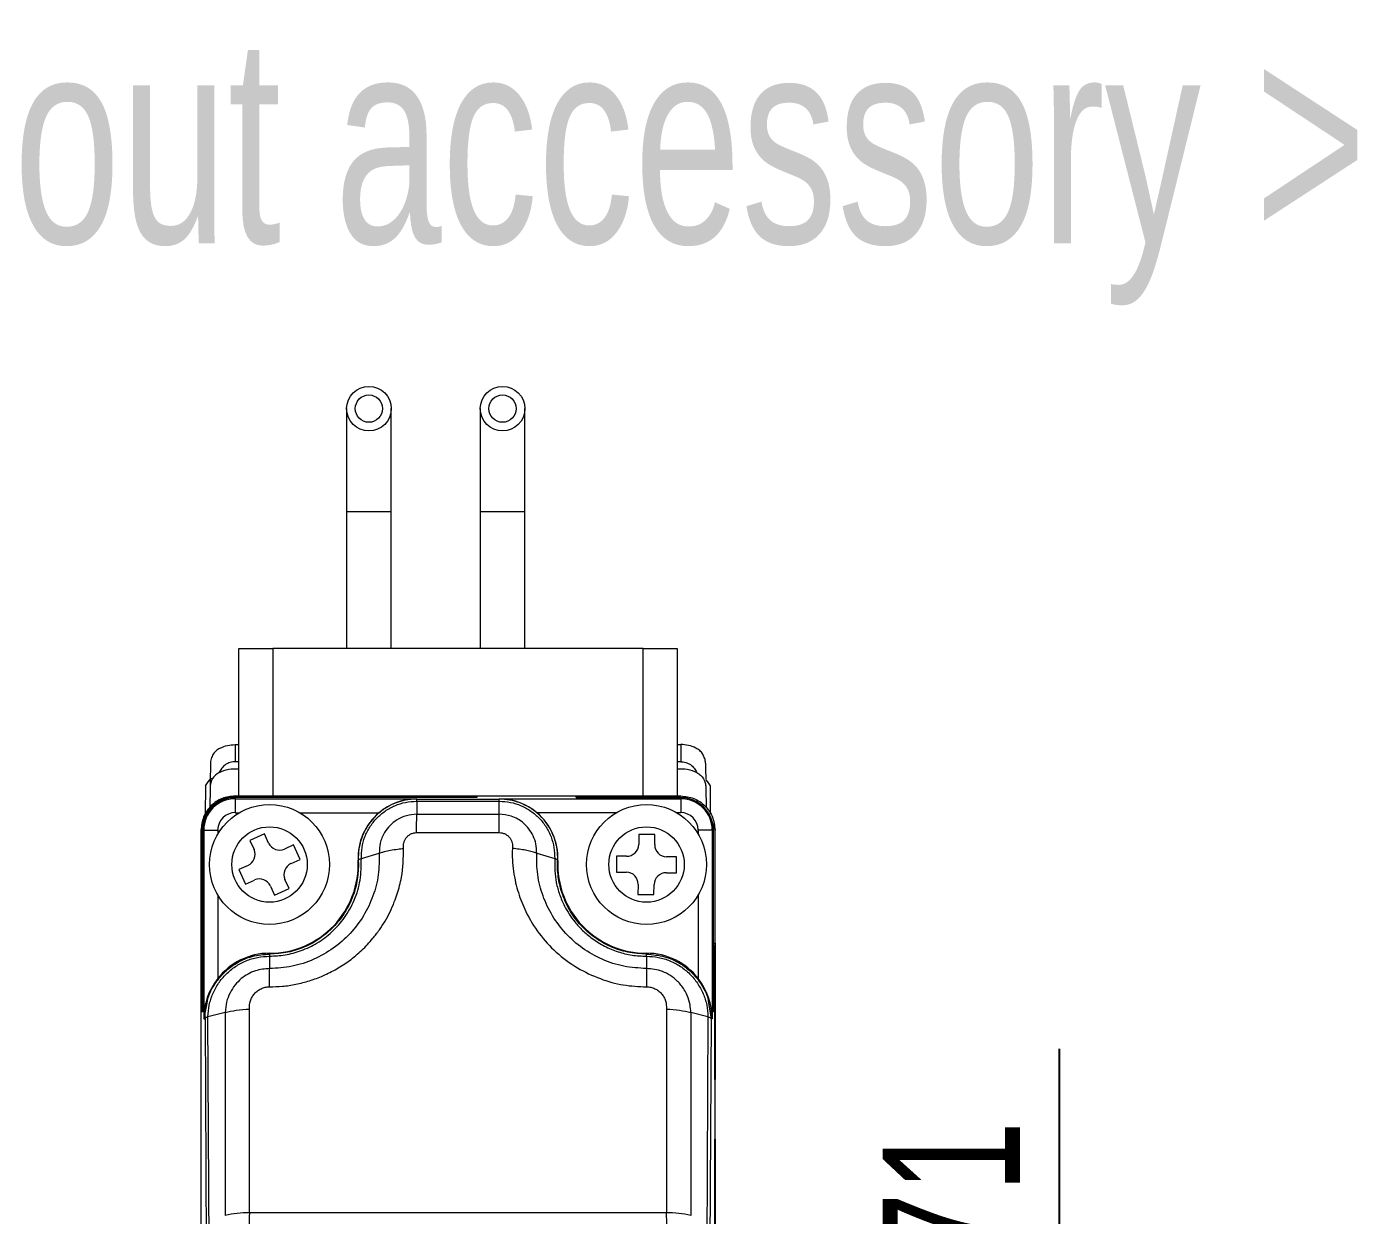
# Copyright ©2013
# Model space of a CAD drawing. Header units: inches. Extents: x 0.2 to 16.3, y 0.2 to 11.5.
# Drawn here: x 1.726 to 3.255, y 3.883 to 5.249 of the extents above; entities that cross this region are included whole.
import ezdxf

# ---------------------------------------------------------------- set-up
doc = ezdxf.new("R2010")
doc.units = ezdxf.units.IN
doc.header["$MEASUREMENT"] = 0
doc.linetypes.add('CENTERX2', pattern=[0.8, 0.5, -0.1, 0.1, -0.1])
doc.layers.add('CENTER_LINE', color=7, linetype='CENTERX2')
doc.styles.add('SLDTEXTSTYLE0', font='TXT', dxfattribs={"width": 0.7})
doc.dimstyles.new('SLDDIMSTYLE2', dxfattribs={"dimtxt": 0.15748, "dimasz": 0.13, "dimexe": 0, "dimexo": 0.0625, "dimgap": 0.03937, "dimtad": 1, "dimdec": 3, "dimrnd": 1e-09, "dimdsep": 46, "dimtxsty": 'SLDTEXTSTYLE0', "dimsah": 1, "dimcen": 0.09, "dimadec": 0, "dimazin": 2, "dimtfac": 1, "dimtdec": 3, "dimtofl": 0, "dimtmove": 0, "dimatfit": 3, "dimfxl": 1, "dimfrac": 2, "dimtolj": 1, "dimtzin": 12, "dimarcsym": 0})

# ---------------------------------------------------------------- blocks, each defined once
blk = doc.blocks.new('_D_26')
at = {"layer": 'CENTER_LINE'}
for p, q in [((2.9124, 3.5744), (2.9124, 4.1057)), ((2.556, 3.5744), (2.9517, 3.5744)), ((2.9124, 3.2038), (2.9124, 3.5744)), ((2.5166, 3.2038), (2.9517, 3.2038))]:
    blk.add_line(p, q, dxfattribs=at)
for points in [[(2.9124, 3.5744), (2.8924, 3.4444), (2.9324, 3.4444)], [(2.9124, 3.2038), (2.9324, 3.3338), (2.8924, 3.3338)]]:
    blk.add_solid(points, dxfattribs=at)
at = {"layer": 'CENTER_LINE', "insert": (2.7094, 3.6228), "char_height": 0.15748, "attachment_point": 1, "rotation": 90, "style": 'SLDTEXTSTYLE0'}
blk.add_mtext('0.371', dxfattribs=at)

msp = doc.modelspace()

# ---------------------------------------------------------------- linework, layer by layer
at = {"color": 7, "linetype": 'Continuous', "lineweight": 18}
for p, q in [((2.0934, 4.8099), (2.0934, 4.6918)), ((2.1445, 4.6918), (2.1445, 4.8099)), ((2.2469, 4.8099), (2.2469, 4.6918)), ((2.2981, 4.6918), (2.2981, 4.8099)), ((2.0934, 4.6918), (2.0934, 4.5343)), ((2.1445, 4.5343), (2.1445, 4.6918)), ((2.2469, 4.6918), (2.2469, 4.5343)), ((2.2981, 4.5343), (2.2981, 4.6918)), ((1.9694, 4.365), (1.9694, 4.5343)), ((2.0087, 4.5343), (2.0087, 4.365)), ((2.4339, 4.5343), (2.0087, 4.5343)), ((2.4339, 4.365), (2.4339, 4.5343)), ((2.4733, 4.5343), (2.4733, 4.365)), ((1.9654, 4.4241), (1.9654, 4.4044)), ((1.9654, 4.4241), (1.9694, 4.4241)), ((2.4733, 4.4241), (2.4772, 4.4241)), ((2.4772, 4.4241), (2.4772, 4.4044)), ((1.9694, 4.4044), (1.9654, 4.4044)), ((2.4772, 4.4044), (2.4733, 4.4044)), ((1.9313, 4.3768), (1.931, 4.3437)), ((1.9365, 4.3749), (1.9361, 4.3513)), ((1.9367, 4.3847), (1.9365, 4.3749)), ((1.9393, 4.3847), (1.9367, 4.3847)), ((2.5061, 4.3749), (2.5065, 4.3513)), ((2.5116, 4.3437), (2.5113, 4.3768)), ((1.9654, 4.365), (2.0835, 4.365)), ((2.0894, 4.3641), (1.9654, 4.3641)), ((1.9654, 4.3631), (1.9654, 4.3618)), ((2.243, 4.3631), (1.9654, 4.3631)), ((1.9654, 4.3618), (2.1739, 4.3618)), ((1.9654, 4.3618), (1.9654, 4.3458)), ((2.0835, 4.3641), (2.0835, 4.365)), ((2.0835, 4.365), (2.3473, 4.365)), ((2.0894, 4.3644), (2.0894, 4.3641)), ((2.243, 4.3644), (2.0894, 4.3644)), ((2.1739, 4.3614), (2.1739, 4.3618)), ((2.1739, 4.3614), (2.2687, 4.3614)), ((2.1739, 4.359), (2.1739, 4.344)), ((2.1739, 4.359), (2.2687, 4.359)), ((2.243, 4.3647), (2.243, 4.3631)), ((2.3571, 4.3647), (2.243, 4.3647)), ((2.2687, 4.3614), (2.2687, 4.3618)), ((2.2687, 4.3618), (2.4772, 4.3618)), ((2.2687, 4.344), (2.2687, 4.359)), ((2.3473, 4.365), (2.4772, 4.365)), ((2.3473, 4.365), (2.3473, 4.3647)), ((2.3571, 4.3631), (2.3571, 4.3647)), ((2.4772, 4.3632), (2.3571, 4.3632)), ((2.3571, 4.3631), (2.4772, 4.3631)), ((2.4772, 4.3631), (2.4772, 4.3618)), ((2.4772, 4.3618), (2.4772, 4.3458)), ((1.9654, 4.3458), (1.9701, 4.3458)), ((2.0395, 4.3458), (2.1306, 4.3458)), ((2.1739, 4.344), (2.2687, 4.344)), ((2.4032, 4.3458), (2.312, 4.3458)), ((2.4772, 4.3458), (2.4726, 4.3458)), ((1.926, 4.3257), (1.926, 4.2115)), ((1.927, 4.2018), (1.927, 4.3257)), ((1.928, 4.1169), (1.928, 4.3257)), ((1.928, 4.3257), (1.9292, 4.3257)), ((1.9292, 4.3257), (1.9292, 4.1091)), ((1.9292, 4.3257), (1.9453, 4.3257)), ((1.9453, 4.3257), (1.9453, 4.321)), ((1.9991, 4.3215), (1.9823, 4.314)), ((1.9823, 4.314), (1.987, 4.3035)), ((2.0038, 4.311), (1.9991, 4.3215)), ((2.1738, 4.323), (2.2688, 4.323)), ((2.4292, 4.3209), (2.429, 4.3094)), ((2.4476, 4.3206), (2.4292, 4.3209)), ((2.4474, 4.3091), (2.4476, 4.3206)), ((2.5134, 4.3257), (2.4974, 4.3257)), ((2.4974, 4.3257), (2.4974, 4.321)), ((2.5134, 4.3257), (2.5134, 4.1091)), ((2.5147, 4.3257), (2.5134, 4.3257)), ((2.5147, 4.1169), (2.5147, 4.3257)), ((2.5148, 4.1939), (2.5148, 4.3257)), ((2.5166, 4.1958), (2.5166, 4.3257)), ((2.0325, 4.3088), (2.022, 4.3041)), ((2.04, 4.292), (2.0325, 4.3088)), ((2.1103, 4.2931), (2.1309, 4.2994)), ((2.3118, 4.2994), (2.3324, 4.2931)), ((1.9801, 4.2853), (1.9696, 4.2806)), ((2.0295, 4.2873), (2.04, 4.292)), ((2.1066, 4.291), (2.1068, 4.2911)), ((2.1068, 4.2942), (2.1068, 4.2911)), ((2.1068, 4.2911), (2.107, 4.2863)), ((2.3358, 4.2911), (2.3361, 4.291)), ((2.4035, 4.296), (2.4033, 4.2776)), ((2.415, 4.2958), (2.4035, 4.296)), ((2.4724, 4.295), (2.461, 4.2951)), ((2.4722, 4.2766), (2.4724, 4.295)), ((1.9696, 4.2806), (1.9771, 4.2638)), ((1.9771, 4.2638), (1.9876, 4.2685)), ((2.0272, 4.2586), (2.0225, 4.2691)), ((2.4033, 4.2776), (2.4148, 4.2775)), ((2.4607, 4.2768), (2.4722, 4.2766)), ((1.9453, 4.2516), (1.9453, 4.1552)), ((2.0058, 4.2616), (2.0105, 4.2511)), ((2.0105, 4.2511), (2.0272, 4.2586)), ((2.4283, 4.2635), (2.4281, 4.252)), ((2.4281, 4.252), (2.4465, 4.2517)), ((2.4465, 4.2517), (2.4467, 4.2632)), ((2.4974, 4.2516), (2.4974, 4.1552)), ((1.926, 4.2115), (1.927, 4.2115)), ((1.926, 4.2115), (1.926, 3.7745)), ((1.9268, 4.1169), (1.9268, 4.2018)), ((1.927, 4.2018), (1.9268, 4.2018)), ((2.5148, 4.1958), (2.5166, 4.1958)), ((2.5158, 4.1939), (2.5148, 4.1939)), ((2.5158, 4.1169), (2.5158, 4.1939)), ((2.5166, 4.1958), (2.5166, 4.0394)), ((2.0048, 4.1834), (2.0048, 4.1844)), ((2.0048, 4.181), (2.0048, 4.1668)), ((2.4379, 4.1844), (2.4379, 4.1834)), ((2.4379, 4.181), (2.4379, 4.1668)), ((1.9264, 3.3808), (1.9264, 4.1169)), ((1.928, 4.1169), (1.9264, 4.1169)), ((1.9539, 4.1163), (1.9341, 4.1112)), ((1.9539, 4.1163), (1.9539, 3.8833)), ((1.9817, 3.8863), (1.9817, 4.1203)), ((2.4609, 4.1203), (2.4609, 3.8863)), ((2.4888, 4.1163), (2.4888, 3.8833)), ((2.5085, 4.1112), (2.4888, 4.1163)), ((2.5164, 4.1169), (2.5147, 4.1169)), ((2.5164, 4.0394), (2.5164, 4.1169)), ((1.9292, 4.1091), (1.9307, 4.1091)), ((1.9307, 4.1091), (1.9322, 3.792)), ((1.9356, 3.7942), (1.9341, 4.1112)), ((2.5085, 4.1112), (2.507, 3.7942)), ((2.512, 4.1091), (2.5105, 3.792)), ((2.5134, 4.1091), (2.512, 4.1091)), ((2.5164, 4.0394), (2.5166, 4.0394)), ((2.5166, 3.9709), (2.5166, 4.0394)), ((2.5166, 3.9709), (2.5164, 3.9709)), ((2.5164, 3.3808), (2.5164, 3.9709)), ((2.5166, 3.9709), (2.5166, 3.7745)), ((2.4609, 3.8863), (1.9817, 3.8863))]:
    msp.add_line(p, q, dxfattribs=at)
at = {"color": 8, "linetype": 'Continuous', "lineweight": 18}
for p, q in [((2.0934, 4.6918), (2.1445, 4.6918)), ((2.2469, 4.6918), (2.2981, 4.6918)), ((2.4772, 4.3631), (2.4772, 4.3632)), ((1.928, 4.3256), (1.927, 4.3257)), ((2.5092, 4.1269), (2.512, 4.1091))]:
    msp.add_line(p, q, dxfattribs=at)
at = {"color": 7, "linetype": 'Continuous', "lineweight": 18, "flags": 128}
for points in [[(1.9313, 4.3768), (1.9342, 4.3811), (1.9367, 4.3841)], [(2.5113, 4.3768), (2.5085, 4.3811), (2.506, 4.3841)]]:
    msp.add_lwpolyline(points, dxfattribs=at)
at = {"color": 7, "linetype": 'Continuous', "lineweight": 18}
for centre, radius in [((2.119, 4.8099), 0.0256), ((2.2725, 4.8099), 0.0256), ((2.119, 4.8099), 0.0157), ((2.2725, 4.8099), 0.0157), ((2.0048, 4.2863), 0.0689), ((2.4379, 4.2863), 0.0689), ((2.0048, 4.2863), 0.0433), ((2.4379, 4.2863), 0.0433)]:
    msp.add_circle(centre, radius, dxfattribs=at)
for centre, radius, start, end in [((2.4772, 4.3847), 0.0394, 63.6986, 90), ((1.9562, 4.3746), 0.0197, 117.8883, 179), ((1.9654, 4.3257), 0.0374, 90, 180), ((1.9654, 4.3257), 0.0362, 90, 180), ((2.4772, 4.3257), 0.0374, 0, 90), ((2.4772, 4.3257), 0.0362, 0, 90), ((1.9654, 4.3257), 0.0202, 90, 180), ((2.1739, 4.2942), 0.0674, 129.9741, 182.6659), ((2.2687, 4.2942), 0.0674, 357.3341, 50.0259), ((2.4772, 4.3257), 0.0202, 0, 90), ((1.9744, 4.2979), 0.0138, 294.1047, 24.1047), ((2.0164, 4.3166), 0.0138, 204.1047, 294.1047), ((2.4152, 4.3096), 0.0138, 269.1229, 359.1229), ((2.4612, 4.3089), 0.0138, 179.1229, 269.1229), ((2.0048, 4.2863), 0.1019, 270, 2.6659), ((2.0351, 4.2747), 0.0138, 114.1047, 204.1047), ((2.4379, 4.2863), 0.1019, 177.3341, 270), ((1.9932, 4.256), 0.0138, 24.1047, 114.1047), ((2.4145, 4.2637), 0.0138, 359.1229, 89.1229), ((2.4605, 4.263), 0.0138, 89.1229, 179.1229), ((2.0048, 4.1091), 0.0753, 90, 142.2583), ((2.4379, 4.1091), 0.0753, 37.7417, 90), ((1.9801, 3.7697), 0.1165, 89.2196, 103.0186), ((2.4625, 3.7697), 0.1165, 76.9814, 90.7804)]:
    msp.add_arc(centre, radius, start, end, dxfattribs=at)
for centre, major_axis, start_param, end_param in [((2.1739, 4.2953), (0, 0.0665), 0, 0.708773), ((2.2687, 4.2953), (0, 0.0665), 5.574412, 6.283185), ((2.0035, 4.1091), (0.0743, 0), 2.472305, 3.141593), ((2.4391, 4.1091), (0.0743, 0), 0, 0.669288)]:
    msp.add_ellipse(centre, major_axis=major_axis, ratio=0.999853, start_param=start_param, end_param=end_param, dxfattribs=at)
for points in [[(1.9694, 4.5343), (1.9699, 4.5343), (1.9711, 4.5343), (1.9802, 4.5343), (1.9932, 4.5343), (2.0036, 4.5343), (2.0087, 4.5343)], [(2.4339, 4.5343), (2.4391, 4.5343), (2.4494, 4.5343), (2.4624, 4.5343), (2.4715, 4.5343), (2.4727, 4.5343), (2.4733, 4.5343)], [(1.948, 4.42), (1.9508, 4.4212), (1.9563, 4.4236), (1.9624, 4.4239), (1.9654, 4.4241)], [(1.947, 4.392), (1.9506, 4.3935), (1.9577, 4.3966), (1.9655, 4.3964), (1.9694, 4.3963)], [(2.4733, 4.3963), (2.4772, 4.3964), (2.4849, 4.3966), (2.4921, 4.3935), (2.4956, 4.392)], [(2.4956, 4.392), (2.4971, 4.391), (2.5001, 4.3892), (2.5034, 4.385), (2.5056, 4.3802), (2.5059, 4.3767), (2.5061, 4.3749)], [(1.9654, 4.365), (1.9603, 4.3645), (1.9499, 4.3633), (1.9369, 4.3542), (1.9278, 4.3411), (1.9266, 4.3308), (1.926, 4.3257)], [(2.1739, 4.359), (2.1739, 4.3597), (2.1739, 4.361), (2.1739, 4.3613), (2.1739, 4.3614)], [(2.2687, 4.359), (2.2687, 4.3597), (2.2687, 4.361), (2.2687, 4.3613), (2.2687, 4.3614)], [(2.4772, 4.365), (2.4824, 4.3645), (2.4927, 4.3633), (2.5057, 4.3542), (2.5148, 4.3411), (2.516, 4.3308), (2.5166, 4.3257)], [(2.1738, 4.323), (2.1738, 4.327), (2.1738, 4.3352), (2.1739, 4.3411), (2.1739, 4.344)], [(2.2688, 4.323), (2.2688, 4.327), (2.2688, 4.3352), (2.2688, 4.3411), (2.2687, 4.344)]]:
    msp.add_open_spline(points, degree=3, dxfattribs=at)
for points, knots in [([(1.948, 4.42), (1.9462, 4.419), (1.9427, 4.4168), (1.9391, 4.4119), (1.9373, 4.407), (1.9371, 4.4039), (1.937, 4.4027)], [0, 0, 0, 0, 0.270501, 0.540639, 0.820445, 1, 1, 1, 1]), ([(2.5056, 4.4027), (2.5055, 4.4045), (2.5051, 4.4081), (2.5027, 4.413), (2.4993, 4.4173), (2.4962, 4.4191), (2.4947, 4.42)], [0, 0, 0, 0, 0.268331, 0.522065, 0.764688, 1, 1, 1, 1]), ([(1.9654, 4.4044), (1.9635, 4.4042), (1.9595, 4.4039), (1.9542, 4.4012), (1.9497, 4.3973), (1.948, 4.3938), (1.9471, 4.392)], [0, 0, 0, 0, 0.249883, 0.499844, 0.749883, 1, 1, 1, 1]), ([(2.4772, 4.4044), (2.4792, 4.4042), (2.4831, 4.4039), (2.4884, 4.4012), (2.4929, 4.3973), (2.4947, 4.3938), (2.4956, 4.392)], [0, 0, 0, 0, 0.249826, 0.499768, 0.749826, 1, 1, 1, 1]), ([(1.937, 4.4027), (1.9369, 4.3986), (1.9368, 4.3928), (1.9367, 4.3865), (1.9367, 4.3847)], [0, 0, 0, 0, 0.7156992, 1, 1, 1, 1]), ([(2.5056, 4.4027), (2.5057, 4.3997), (2.5058, 4.394), (2.5059, 4.3877), (2.5059, 4.3847)], [0, 0, 0, 0, 0.523313, 1, 1, 1, 1]), ([(1.927, 4.3257), (1.9275, 4.33), (1.9283, 4.3386), (1.9349, 4.3501), (1.9447, 4.3588), (1.9555, 4.3634), (1.9626, 4.3639), (1.9654, 4.3641)], [0, 0, 0, 0, 0.214703, 0.429407, 0.644092, 0.858769, 1, 1, 1, 1]), ([(2.1739, 4.3614), (2.1694, 4.3612), (2.1613, 4.3607), (2.1497, 4.3572), (2.1389, 4.352), (2.129, 4.3447), (2.1208, 4.3359), (2.1155, 4.3277), (2.1122, 4.3209), (2.1104, 4.3161), (2.1089, 4.3112), (2.1082, 4.3079), (2.1078, 4.306)], [0, 0, 0, 0, 0.142847, 0.258112, 0.385624, 0.525517, 0.647431, 0.772458, 0.835884, 0.890558, 0.936484, 1, 1, 1, 1]), ([(2.1103, 4.2931), (2.1104, 4.2973), (2.1106, 4.3058), (2.114, 4.3182), (2.1197, 4.3296), (2.1277, 4.3397), (2.1374, 4.3481), (2.1487, 4.3542), (2.161, 4.3582), (2.1696, 4.3587), (2.1739, 4.359)], [0, 0, 0, 0, 0.125187, 0.249946, 0.374696, 0.499673, 0.624667, 0.749543, 0.8745, 1, 1, 1, 1]), ([(2.3347, 4.3071), (2.3345, 4.3076), (2.3339, 4.3109), (2.3321, 4.317), (2.3283, 4.3259), (2.3224, 4.3353), (2.3139, 4.3445), (2.304, 4.3519), (2.2927, 4.3574), (2.2809, 4.3608), (2.2728, 4.3612), (2.2687, 4.3614)], [0, 0, 0, 0, 0.019675, 0.108736, 0.204268, 0.336279, 0.465244, 0.606438, 0.736597, 0.869375, 1, 1, 1, 1]), ([(2.2687, 4.359), (2.273, 4.3587), (2.2816, 4.3582), (2.2939, 4.3542), (2.3052, 4.3481), (2.315, 4.3397), (2.3229, 4.3296), (2.3286, 4.3182), (2.3321, 4.3058), (2.3323, 4.2973), (2.3324, 4.2931)], [0, 0, 0, 0, 0.125449, 0.250399, 0.375304, 0.500371, 0.625369, 0.750133, 0.874874, 1, 1, 1, 1]), ([(2.4772, 4.3632), (2.4816, 4.3631), (2.4863, 4.3631), (2.4902, 4.3608), (2.4905, 4.3606)], [0, 0, 0, 0, 0.926341, 1, 1, 1, 1]), ([(2.1739, 4.344), (2.17, 4.3437), (2.1618, 4.343), (2.1514, 4.3381), (2.1429, 4.3313), (2.1361, 4.3225), (2.1314, 4.3115), (2.131, 4.3032), (2.1309, 4.2994)], [0, 0, 0, 0, 0.167736, 0.352143, 0.487172, 0.638974, 0.831837, 1, 1, 1, 1]), ([(2.3118, 4.2994), (2.3116, 4.3029), (2.3114, 4.3098), (2.308, 4.3194), (2.303, 4.3275), (2.2951, 4.3358), (2.2835, 4.3426), (2.2734, 4.3436), (2.2687, 4.344)], [0, 0, 0, 0, 0.155857, 0.300953, 0.437924, 0.567125, 0.799357, 1, 1, 1, 1]), ([(2.5121, 4.3381), (2.5128, 4.3368), (2.5146, 4.3328), (2.5147, 4.3285), (2.5148, 4.3257)], [0, 0, 0, 0, 0.355199, 1, 1, 1, 1]), ([(2.1588, 4.3048), (2.1587, 4.3058), (2.1584, 4.308), (2.159, 4.3112), (2.1601, 4.3144), (2.1619, 4.3173), (2.1643, 4.3197), (2.1672, 4.3215), (2.1704, 4.3227), (2.1727, 4.3229), (2.1738, 4.323)], [0, 0, 0, 0, 0.11782, 0.242931, 0.371062, 0.499161, 0.624773, 0.752597, 0.87771, 1, 1, 1, 1]), ([(2.2688, 4.323), (2.2699, 4.3229), (2.2722, 4.3227), (2.2754, 4.3215), (2.2783, 4.3197), (2.2807, 4.3173), (2.2825, 4.3144), (2.2837, 4.3112), (2.2842, 4.308), (2.2839, 4.3058), (2.2838, 4.3048)], [0, 0, 0, 0, 0.120683, 0.247152, 0.372056, 0.500257, 0.625655, 0.756459, 0.880216, 1, 1, 1, 1]), ([(2.0046, 4.1458), (2.0097, 4.1459), (2.0199, 4.1461), (2.0354, 4.1486), (2.051, 4.1526), (2.0667, 4.1585), (2.0821, 4.1661), (2.0945, 4.1742), (2.1039, 4.1817), (2.1109, 4.1878), (2.1174, 4.1944), (2.1242, 4.2022), (2.1311, 4.2111), (2.1377, 4.2213), (2.1435, 4.232), (2.148, 4.2425), (2.1516, 4.2525), (2.1544, 4.262), (2.1583, 4.2793), (2.1586, 4.2937), (2.1588, 4.3048)], [0, 0, 0, 0, 0.06023, 0.121537, 0.18655, 0.252297, 0.322644, 0.39284, 0.430167, 0.467563, 0.505168, 0.543119, 0.592798, 0.642253, 0.69179, 0.741714, 0.782226, 0.822689, 0.863257, 1, 1, 1, 1]), ([(2.1309, 4.2994), (2.1308, 4.2911), (2.1308, 4.2744), (2.1243, 4.25), (2.1135, 4.2271), (2.098, 4.2066), (2.0786, 4.1895), (2.0559, 4.1768), (2.0309, 4.1683), (2.0135, 4.1673), (2.0048, 4.1668)], [0, 0, 0, 0, 0.123584, 0.248726, 0.373798, 0.499207, 0.624438, 0.749796, 0.875432, 1, 1, 1, 1]), ([(2.1309, 4.2994), (2.1316, 4.2996), (2.1335, 4.3002), (2.1376, 4.3014), (2.1439, 4.3027), (2.1514, 4.304), (2.1566, 4.3046), (2.1588, 4.3048)], [0, 0, 0, 0, 0.102747, 0.250574, 0.500307, 0.782826, 1, 1, 1, 1]), ([(2.2838, 4.3048), (2.2837, 4.3004), (2.2836, 4.2917), (2.2849, 4.2785), (2.2873, 4.2659), (2.2905, 4.254), (2.2944, 4.2429), (2.3015, 4.2268), (2.3137, 4.2067), (2.3338, 4.1848), (2.3577, 4.1671), (2.384, 4.1547), (2.4109, 4.147), (2.429, 4.1462), (2.438, 4.1458)], [0, 0, 0, 0, 0.053711, 0.107932, 0.163078, 0.211631, 0.259904, 0.30816, 0.427352, 0.546008, 0.668001, 0.784319, 0.893243, 1, 1, 1, 1]), ([(2.3118, 4.2994), (2.3114, 4.2995), (2.3077, 4.3007), (2.2988, 4.303), (2.289, 4.3042), (2.2838, 4.3048)], [0, 0, 0, 0, 0.0573832, 0.5007192, 1, 1, 1, 1]), ([(2.4379, 4.1668), (2.4292, 4.1673), (2.4117, 4.1684), (2.3867, 4.1767), (2.364, 4.1895), (2.3446, 4.2066), (2.3291, 4.2271), (2.3183, 4.25), (2.3118, 4.2745), (2.3118, 4.2911), (2.3118, 4.2994)], [0, 0, 0, 0, 0.124691, 0.250146, 0.375426, 0.500837, 0.625995, 0.751307, 0.876449, 1, 1, 1, 1]), ([(2.0048, 4.181), (2.0108, 4.1813), (2.0232, 4.1819), (2.0418, 4.187), (2.0602, 4.1958), (2.0772, 4.2086), (2.0919, 4.2253), (2.103, 4.2455), (2.1101, 4.2686), (2.1102, 4.2848), (2.1103, 4.2931)], [0, 0, 0, 0, 0.10102, 0.209221, 0.324285, 0.446028, 0.574634, 0.7099, 0.851901, 1, 1, 1, 1]), ([(2.107, 4.2863), (2.1067, 4.2798), (2.106, 4.2667), (2.1002, 4.2473), (2.0911, 4.2297), (2.0805, 4.2164), (2.0708, 4.2074), (2.0601, 4.1992), (2.0454, 4.1911), (2.0258, 4.1847), (2.0119, 4.1838), (2.0048, 4.1834)], [0, 0, 0, 0, 0.125745, 0.25123, 0.384795, 0.501655, 0.567479, 0.631015, 0.751263, 0.872159, 1, 1, 1, 1]), ([(2.1068, 4.2911), (2.1069, 4.2912), (2.107, 4.2916), (2.1077, 4.2921), (2.1088, 4.2927), (2.1098, 4.2929), (2.1103, 4.2931)], [0, 0, 0, 0, 0.247686, 0.500027, 0.752355, 1, 1, 1, 1]), ([(2.3324, 4.2931), (2.3324, 4.2838), (2.3325, 4.2722), (2.3359, 4.2586), (2.338, 4.2518), (2.3406, 4.2451), (2.3457, 4.2342), (2.3522, 4.2242), (2.3598, 4.2153), (2.3645, 4.2105), (2.3698, 4.2057), (2.3779, 4.1993), (2.3895, 4.1922), (2.405, 4.1858), (2.4212, 4.1817), (2.4323, 4.1812), (2.4379, 4.181)], [0, 0, 0, 0, 0.165177, 0.207303, 0.24968, 0.29228, 0.335091, 0.463029, 0.500141, 0.539297, 0.580503, 0.623736, 0.718642, 0.813068, 0.906929, 1, 1, 1, 1]), ([(2.3358, 4.2911), (2.3357, 4.2913), (2.3355, 4.2918), (2.3344, 4.2924), (2.3333, 4.2928), (2.3326, 4.293), (2.3324, 4.2931)], [0, 0, 0, 0, 0.375097, 0.670769, 0.878802, 1, 1, 1, 1]), ([(2.4379, 4.1834), (2.4306, 4.1839), (2.4163, 4.1847), (2.3961, 4.1916), (2.3778, 4.202), (2.3624, 4.2157), (2.3498, 4.2323), (2.343, 4.2467), (2.3394, 4.258), (2.3375, 4.2658), (2.3361, 4.2745), (2.3355, 4.2832), (2.3357, 4.2887), (2.3358, 4.2911)], [0, 0, 0, 0, 0.126288, 0.248653, 0.370072, 0.498016, 0.617462, 0.748423, 0.790106, 0.838307, 0.897747, 0.955185, 1, 1, 1, 1]), ([(1.933, 4.1269), (1.9331, 4.1277), (1.9345, 4.1369), (1.9421, 4.1504), (1.9548, 4.1648), (1.9685, 4.1746), (1.9852, 4.1819), (1.998, 4.1829), (2.0048, 4.1834)], [0, 0, 0, 0, 0.023377, 0.284963, 0.454083, 0.610185, 0.794428, 1, 1, 1, 1]), ([(1.9341, 4.1112), (1.9344, 4.1158), (1.9351, 4.1249), (1.9393, 4.138), (1.9459, 4.1501), (1.9547, 4.1608), (1.9654, 4.1695), (1.9776, 4.176), (1.9909, 4.1802), (2.0002, 4.1807), (2.0048, 4.181)], [0, 0, 0, 0, 0.125092, 0.249779, 0.374496, 0.499382, 0.624389, 0.74933, 0.874457, 1, 1, 1, 1]), ([(2.0048, 4.1834), (2.0048, 4.1833), (2.0048, 4.183), (2.0048, 4.1817), (2.0048, 4.181)], [0, 0, 0, 0, 0.497258, 1, 1, 1, 1]), ([(2.4379, 4.181), (2.4379, 4.1817), (2.4379, 4.183), (2.4379, 4.1833), (2.4379, 4.1834)], [0, 0, 0, 0, 0.5027423, 1, 1, 1, 1]), ([(2.4379, 4.1834), (2.4449, 4.1828), (2.4596, 4.1816), (2.4777, 4.1727), (2.4915, 4.1613), (2.5014, 4.1483), (2.508, 4.1364), (2.509, 4.1286), (2.5092, 4.1269)], [0, 0, 0, 0, 0.213112, 0.447815, 0.598568, 0.757367, 0.948269, 1, 1, 1, 1]), ([(2.4379, 4.181), (2.4425, 4.1807), (2.4517, 4.1802), (2.465, 4.176), (2.4772, 4.1696), (2.4879, 4.1608), (2.4967, 4.1502), (2.5033, 4.1381), (2.5076, 4.125), (2.5082, 4.1158), (2.5085, 4.1112)], [0, 0, 0, 0, 0.125362, 0.250249, 0.3751, 0.50004, 0.624975, 0.749787, 0.874671, 1, 1, 1, 1]), ([(2.0048, 4.1668), (1.9993, 4.1663), (1.9876, 4.1652), (1.9741, 4.1574), (1.9648, 4.148), (1.959, 4.1389), (1.9548, 4.1282), (1.9542, 4.1204), (1.9539, 4.1163)], [0, 0, 0, 0, 0.20459, 0.437673, 0.566426, 0.702382, 0.846176, 1, 1, 1, 1]), ([(2.0046, 4.1458), (2.0046, 4.1499), (2.0047, 4.158), (2.0048, 4.1639), (2.0048, 4.1668)], [0, 0, 0, 0, 0.497276, 1, 1, 1, 1]), ([(2.4379, 4.1668), (2.4379, 4.1639), (2.4379, 4.158), (2.438, 4.1499), (2.438, 4.1458)], [0, 0, 0, 0, 0.502722, 1, 1, 1, 1]), ([(2.4888, 4.1163), (2.4886, 4.1193), (2.4882, 4.126), (2.4854, 4.1348), (2.4815, 4.1423), (2.4778, 4.1477), (2.4726, 4.1534), (2.4657, 4.1589), (2.4538, 4.1652), (2.4441, 4.1662), (2.4379, 4.1668)], [0, 0, 0, 0, 0.112175, 0.256584, 0.349315, 0.431694, 0.503823, 0.639155, 0.7666, 1, 1, 1, 1]), ([(1.9817, 4.1203), (1.9818, 4.1235), (1.9819, 4.1282), (1.9846, 4.1341), (1.9873, 4.138), (1.9909, 4.1413), (1.9952, 4.1438), (1.9998, 4.1455), (2.003, 4.1457), (2.0046, 4.1458)], [0, 0, 0, 0, 0.245572, 0.373218, 0.499285, 0.625401, 0.751777, 0.877837, 1, 1, 1, 1]), ([(2.438, 4.1458), (2.4396, 4.1457), (2.4428, 4.1455), (2.4475, 4.1438), (2.4517, 4.1414), (2.4553, 4.138), (2.4581, 4.1341), (2.4607, 4.1282), (2.4608, 4.1235), (2.4609, 4.1203)], [0, 0, 0, 0, 0.121784, 0.248137, 0.373872, 0.500587, 0.62603, 0.753831, 1, 1, 1, 1]), ([(1.9539, 4.1163), (1.9579, 4.1173), (1.9661, 4.1193), (1.9765, 4.12), (1.9817, 4.1203)], [0, 0, 0, 0, 0.5004353, 1, 1, 1, 1]), ([(2.4609, 4.1203), (2.4661, 4.12), (2.4765, 4.1193), (2.4847, 4.1173), (2.4888, 4.1163)], [0, 0, 0, 0, 0.49864, 1, 1, 1, 1]), ([(1.9341, 4.1112), (1.9338, 4.1112), (1.9327, 4.1109), (1.9316, 4.1106), (1.9308, 4.1101), (1.9307, 4.1094), (1.9307, 4.1091)], [0, 0, 0, 0, 0.183981, 0.49927, 0.753248, 1, 1, 1, 1]), ([(2.5085, 4.1112), (2.509, 4.1111), (2.51, 4.1108), (2.5111, 4.1106), (2.5117, 4.1101), (2.5119, 4.1094), (2.512, 4.1092), (2.512, 4.1091)], [0, 0, 0, 0, 0.249886, 0.499926, 0.747959, 0.907794, 1, 1, 1, 1]), ([(1.9817, 3.8863), (1.9814, 3.8752), (1.9807, 3.8529), (1.9764, 3.8304), (1.9742, 3.819)], [0, 0, 0, 0, 0.495576, 1, 1, 1, 1]), ([(2.4684, 3.819), (2.4662, 3.8304), (2.4619, 3.8529), (2.4612, 3.8752), (2.4609, 3.8863)], [0, 0, 0, 0, 0.504417, 1, 1, 1, 1])]:
    msp.add_open_spline(points, degree=3, knots=knots, dxfattribs=at)
at = {"color": 8, "linetype": 'Continuous', "lineweight": 18}
for points, knots in [([(2.1078, 4.306), (2.1075, 4.304), (2.1069, 4.3001), (2.1068, 4.2962), (2.1068, 4.2942)], [0, 0, 0, 0, 0.5000831, 1, 1, 1, 1]), ([(2.3358, 4.2911), (2.3358, 4.292), (2.3359, 4.294), (2.3358, 4.2972), (2.3356, 4.3016), (2.335, 4.305), (2.3347, 4.3071)], [0, 0, 0, 0, 0.169841, 0.371616, 0.605331, 1, 1, 1, 1]), ([(1.9307, 4.1091), (1.9307, 4.1091), (1.9307, 4.1092), (1.9307, 4.1094), (1.9307, 4.1103), (1.9308, 4.1162), (1.932, 4.1218), (1.933, 4.1269)], [0, 0, 0, 0, 0.0011806, 0.0107012, 0.0373466, 0.1384706, 1, 1, 1, 1])]:
    msp.add_open_spline(points, degree=3, knots=knots, dxfattribs=at)

# ---------------------------------------------------------------- texts
at = {"layer": 'CENTER_LINE', "insert": (1.0779, 5.2361), "char_height": 0.23622, "attachment_point": 1, "style": 'SLDTEXTSTYLE0'}
msp.add_mtext('< Without accessory >', dxfattribs=at)

# ---------------------------------------------------------------- dimensions: what is measured, and where the dimension line sits
at = {"layer": 'CENTER_LINE'}
dim = msp.add_linear_dim(base=(2.9124, 3.5744), p1=(2.4772, 3.2038), p2=(2.5166, 3.5744), angle=90, dimstyle='SLDDIMSTYLE2', dxfattribs=at)
dim.commit()
dim.dimension.update_dxf_attribs({"geometry": '_D_26', "text_midpoint": (2.9124, 3.8643), "dimtype": 160})

doc.saveas('drawing.dxf')
